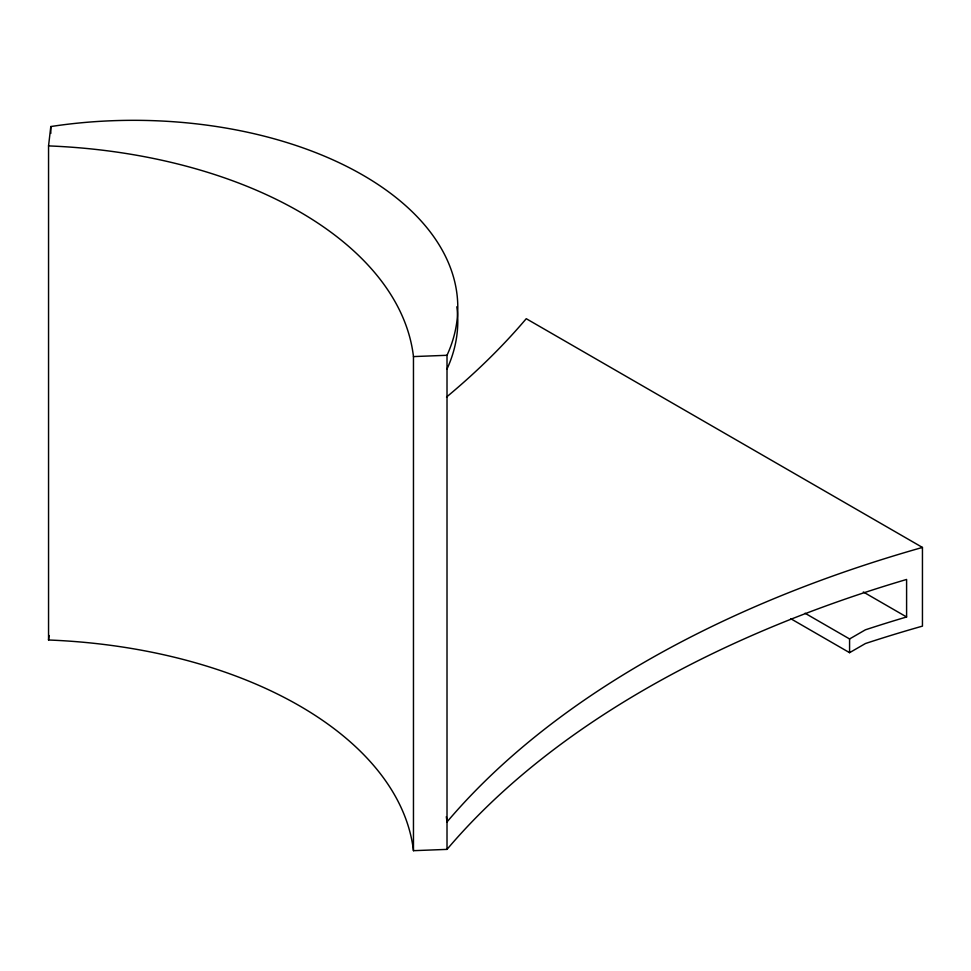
<?xml version="1.0" encoding="UTF-8"?>
<svg xmlns="http://www.w3.org/2000/svg" width="971" height="971" viewBox="0 0 971 971"><rect width="100%" height="100%" fill="white"/><g stroke="black" fill="none" stroke-linecap="round" stroke-linejoin="round"><path stroke-width="1.46" d="M48.55 145.905L50.808 126.546A324.083 187.112 0 0 1 447.012 355.289L447.012 849.382L413.464 850.681A392.211 226.449 0 0 0 48.55 639.998L48.55 145.905A392.211 226.449 0 0 1 413.464 356.588L447.012 355.289M48.55 639.998L49.072 635.532M805.056 613.247L849.576 638.954L865.428 629.803A1036.7 598.537 0 0 1 906.598 616.973L906.598 579.456A1036.567 598.464 0 0 0 447.012 849.382M790.649 618.648L849.576 652.67L865.428 643.53A1036.627 598.488 0 0 1 922.45 626.125L922.45 547.438L526.246 318.694A1036.579 598.464 0 0 1 446.526 397.054M863.316 591.982L906.598 616.973M849.576 638.954L849.576 652.67M413.464 356.588L413.464 850.681M50.808 126.546L50.808 133.403M456.831 306.775A324.083 187.112 0 0 1 447.012 369.004M446.308 816.708A425.832 245.857 0 0 1 447.012 821.927A1036.567 598.464 0 0 1 922.45 547.438"/></g></svg>
